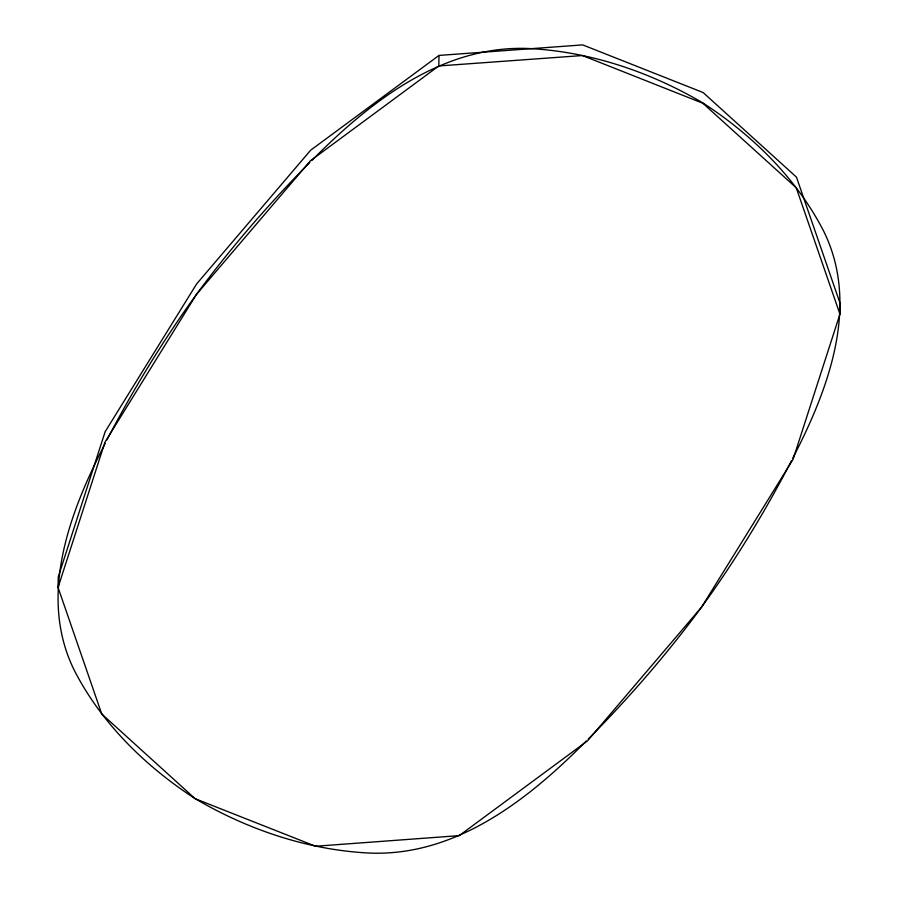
<?xml version="1.0" encoding="UTF-8"?>
<svg xmlns="http://www.w3.org/2000/svg" width="898" height="898" viewBox="0 0 898 898"><rect width="100%" height="100%" fill="white"/><g stroke="black" fill="none" stroke-linecap="round" stroke-linejoin="round"><path stroke-width="1.35" d="M791.565 460.562C765.219 511.501 735.294 560.644 701.607 607.07L587.584 740.805L459.204 835.634L315.512 846.242L195.124 798.692L101.743 713.989L58.056 587.449L58.269 576.909L105.156 431.68L196.606 283.97L310.641 150.224L439.01 55.418L582.701 44.9L703.089 92.528L796.47 177.153L840.169 303.591L839.944 314.143L793.057 459.361L701.607 607.07C667.236 653.856 629.06 697.836 588.224 739.076M107.03 439.829L108.22 437.449C134.229 387.835 163.447 339.837 196.393 294.51L310.427 160.764L438.796 65.958L439.01 55.418M58.056 587.449L104.943 442.209L196.393 294.51C230.764 247.713 268.94 203.745 309.776 162.493M105.234 443.388C69.999 511.523 37.671 595.576 74.096 669.93C101.205 723.036 145.386 766.342 195.068 798.603C248.073 829.831 308.508 850.204 370.178 853.1C456.465 856.254 528.843 799.175 586.282 740.996M792.766 458.193C828.001 390.058 860.329 306.005 823.904 231.65C796.795 178.534 752.614 135.228 702.932 102.978C649.928 71.75 589.492 51.366 527.822 48.47C441.535 45.327 369.157 102.394 311.718 160.585M438.796 65.958L582.476 55.541L702.865 103.248L796.245 187.794L839.944 314.143"/></g></svg>
